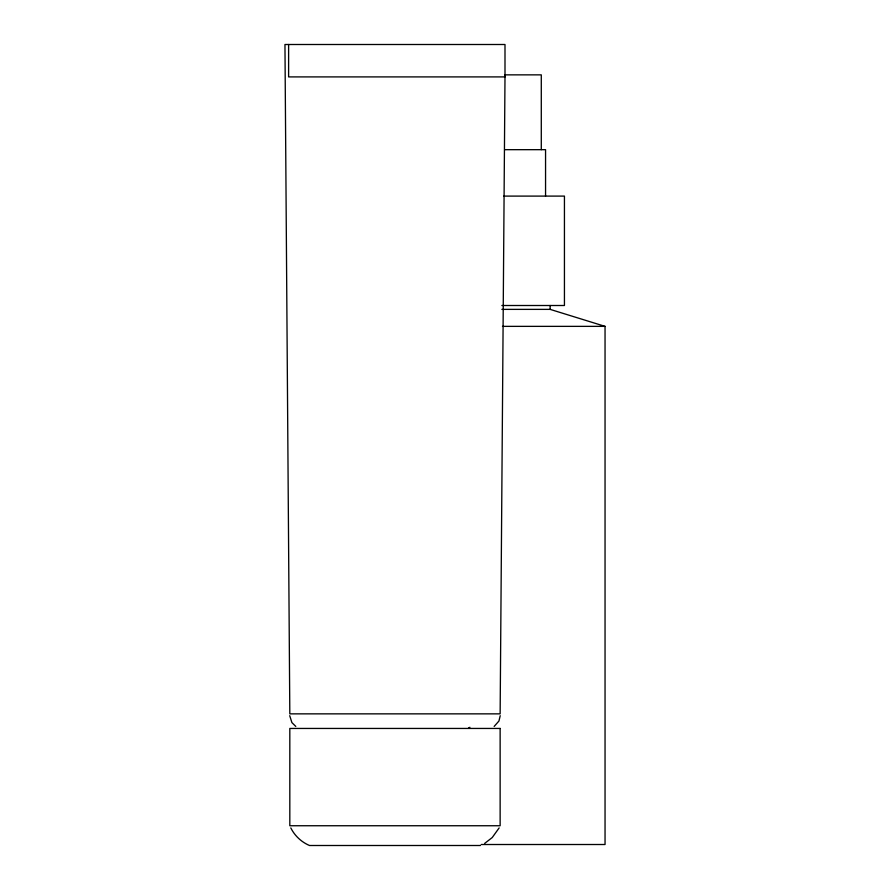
<?xml version="1.0" encoding="UTF-8"?>
<svg xmlns="http://www.w3.org/2000/svg" width="890" height="890" viewBox="0 0 890 890"><rect width="100%" height="100%" fill="white"/><g stroke="black" fill="none" stroke-linecap="round" stroke-linejoin="round"><path stroke-width="1.33" d="M504.997 76.907L500.136 713.858L289.817 713.858L284.956 44.5L504.997 44.5L504.997 76.907L288.616 76.907L288.616 44.5M500.224 715.694L498.956 721.011L494.161 726.429M499.145 827.911L492.226 837.557L484.705 843.375M504.708 74.86L541.287 74.86L541.287 149.676M504.708 149.676L545.559 149.676L545.559 196.1M503.796 196.1L564.438 196.1L564.438 305.504L501.849 305.504M501.849 309.375L550.131 309.375L605.044 326.363L605.044 844.51L481.19 844.51M502.483 326.363L605.044 326.363M480.444 845.5L309.509 845.5C301.443 842.107 294.69 835.755 290.808 827.911M295.791 726.429L291.898 722.602L289.728 715.694M550.131 305.504L550.131 309.375M469.887 727.297A13.05 9.979 90 0 1 468.563 727.92M500.136 728.443L289.817 728.443L289.817 825.742L500.136 825.742L500.136 728.443"/></g></svg>
